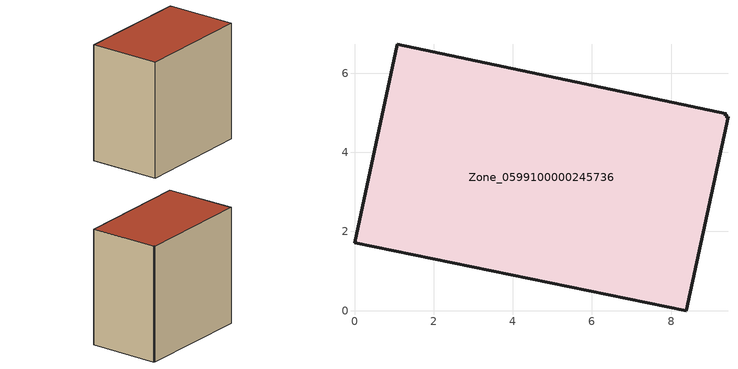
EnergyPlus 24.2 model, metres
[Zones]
Zone_0599100000245736
 floor ground (C_G): 9.44,4.9 8.38,0 0,1.72 1.07,6.73 9.39,4.97 9.37,4.91 z0
 wall outside (C_F): 9.39,4.97 1.07,6.73 0,1.72 8.38,0 9.44,4.9 9.37,4.91 9.39,4.97 z0:8.38
 roof outside (C_R): 8.38,0 9.44,4.9 9.37,4.91 9.39,4.97 1.07,6.73 0,1.72 z8.38
[BUILDING]
Pand.0599100000245736: North Axis=0; Terrain=City; Loads Convergence Tolerance Value=0.04; Temperature Convergence Tolerance Value=0.4; Solar Distribution=FullExterior; Maximum Number of Warmup Days=25; Minimum Number of Warmup Days=1
[Site:Location]
Rotterdam.The.Hague.AP_ZH_NLD Design_Conditions: Latitude=51.96; Longitude=4.45; Time Zone=1; Elevation=-4.5
[SITE:GROUNDTEMPERATURE:BUILDINGSURFACE]
18, 18, 18, 18, 18, 18, 18, 18, 18, 18, 18, 18
[MATERIAL] Thermal Absorptance=0.9; Solar Absorptance=0.7; Visible Absorptance=0.7
Name | Roughness | Thickness | Conductivity | Density | Specific Heat
G.TI.1975-1991 | MediumSmooth | 0.15 | 0.288461 | 540 | 1210
F.TI.1975-1991 | Rough | 0.3 | 0.230769 | 1920 | 840
R.TI.1975-1991 | MediumRough | 0.2 | 0.153846 | 1500 | 1000
[CONSTRUCTION]
C_G: G.TI.1975-1991
C_F: F.TI.1975-1991
C_R: R.TI.1975-1991
[ZONE]
Zone_0599100000245736: Type=1; Multiplier=1; Ceiling Height=Autocalculate; Volume=Autocalculate; Floor Area=autocalculate; Part of Total Floor Area=Yes
[ZONEINFILTRATION:DESIGNFLOWRATE]
Infil_Zone_0599100000245736: Zone or ZoneList or Space or SpaceList=Zone_0599100000245736; Schedule=AlwaysOn; Design Flow Rate Calculation Method=Flow/Area; Flow Rate per Floor Area=0.003; Constant Term Coefficient=1; Temperature Term Coefficient=0; Velocity Term Coefficient=0; Velocity Squared Term Coefficient=0
[HVACTEMPLATE:ZONE:IDEALLOADSAIRSYSTEM]
Zone_0599100000245736: Maximum Heating Supply Air Temperature=50; Minimum Cooling Supply Air Temperature=13; Maximum Heating Supply Air Humidity Ratio=0.0156; Minimum Cooling Supply Air Humidity Ratio=0.0077; Heating Limit=NoLimit; Cooling Limit=NoLimit; Dehumidification Control Type=ConstantSensibleHeatRatio; Cooling Sensible Heat Ratio=0.7; Dehumidification Setpoint=60; Humidification Control Type=None; Humidification Setpoint=30; Outdoor Air Method=None; Outdoor Air Flow Rate per Person=0.00944; Outdoor Air Flow Rate per Zone Floor Area=0; Outdoor Air Flow Rate per Zone=0; Demand Controlled Ventilation Type=None; Outdoor Air Economizer Type=NoEconomizer; Heat Recovery Type=None; Sensible Heat Recovery Effectiveness=0.7; Latent Heat Recovery Effectiveness=0.65
[ZONECONTROL:THERMOSTAT]
ThermostatControl_Zone_0599100000245736: Zone or ZoneList=Zone_0599100000245736; Control Type Schedule=DualSetpointControlType; Control 1=Thermostat_Zone_0599100000245736; Temperature Difference Between Cutout And Setpoint=0
[THERMOSTATSETPOINT:DUALSETPOINT]
Thermostat_Zone_0599100000245736: Heating Setpoint Temperature Schedule=HeatingSetpoint_Zone_0599100000245736; Cooling Setpoint Temperature Schedule=CoolingSetpoint_Zone_0599100000245736
[SCHEDULE:COMPACT]
HeatingSetpoint_Zone_0599100000245736: Through: 12/31, For: AllDays, Until: 24:00, 21
CoolingSetpoint_Zone_0599100000245736: Through: 12/31, For: AllDays, Until: 24:00, 24
DualSetpointControlType: Through: 12/31, For: AllDays, Until: 24:00, 4
AlwaysOn: Through: 12/31, For: AllDays, Until: 24:00, 1
